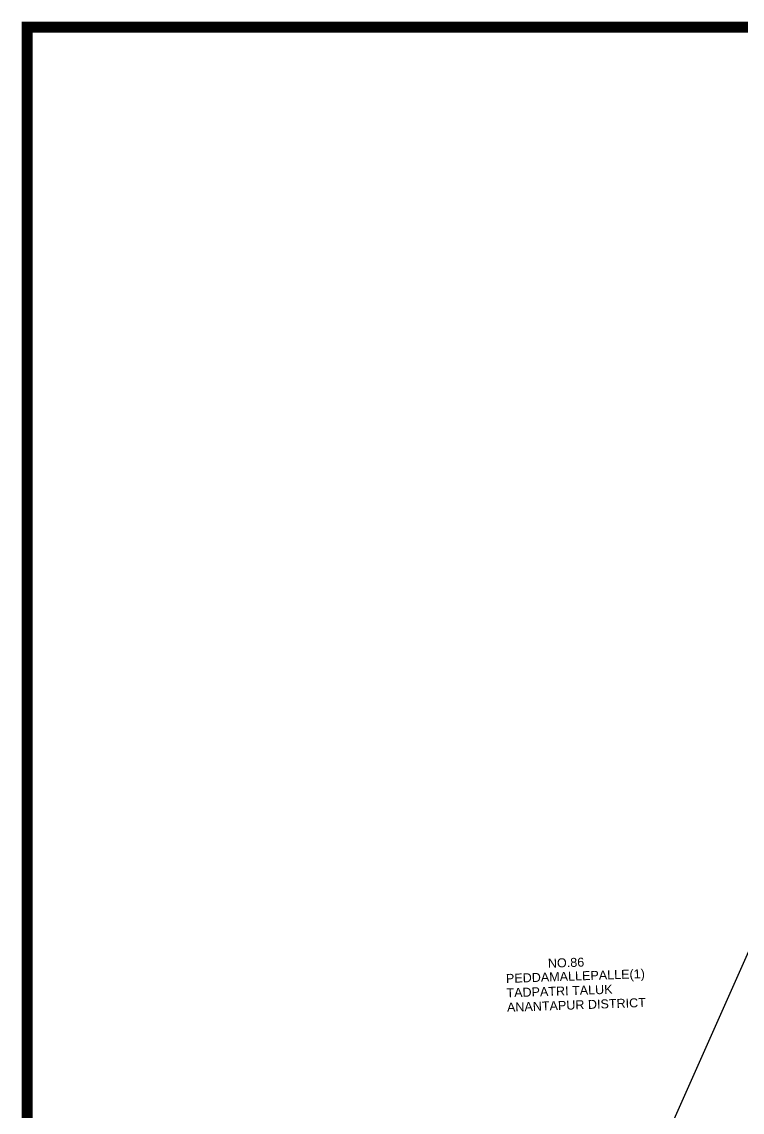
# Model space of a CAD drawing. Header units: inches. Extents: x 182366 to 215308, y 1619047 to 1632624.
# Drawn here: x 182366 to 184047, y 1629635 to 1632179 of the extents above; entities that cross this region are included whole.
import ezdxf

# ---------------------------------------------------------------- set-up
doc = ezdxf.new("R2010")
doc.units = ezdxf.units.IN
doc.header["$MEASUREMENT"] = 0
doc.layers.add('STREAM', color=4, linetype='Continuous')
doc.layers.add('TEXT', color=1, linetype='Continuous')
doc.styles.get("Standard").update_dxf_attribs({"font": 'arial.ttf'})

msp = doc.modelspace()

# ---------------------------------------------------------------- linework, layer by layer
at = {"color": 5, "const_width": 25}
msp.add_lwpolyline([(182378.6, 1632166.8), (191929.3, 1632166.8), (191929.3, 1619118.1), (182378.6, 1619118.1)], close=True, dxfattribs=at)
at = {"layer": 'STREAM'}
msp.add_lwpolyline([(183652.8, 1629267.7), (183884.5, 1629612.2), (184238.7, 1630408.5), (184501.9, 1630945.5), (184846.4, 1631679), (184691.3, 1631727.7), (184846.4, 1631679), (185112.7, 1632172.7)], dxfattribs=at)

# ---------------------------------------------------------------- texts
at = {"layer": 'TEXT'}
for s, height, p in [('NO.86', 20.99, (183593.7, 1629972)), ('PEDDAMALLEPALLE(1)', 20.989, (183495.8, 1629936.6)), ('TADPATRI TALUK ', 20.989, (183497, 1629902.9)), ('ANANTAPUR DISTRICT ', 20.989, (183498.2, 1629869.3))]:
    msp.add_text(s, height=height, rotation=2.0215, dxfattribs=at).set_placement(p)

doc.saveas('drawing.dxf')
